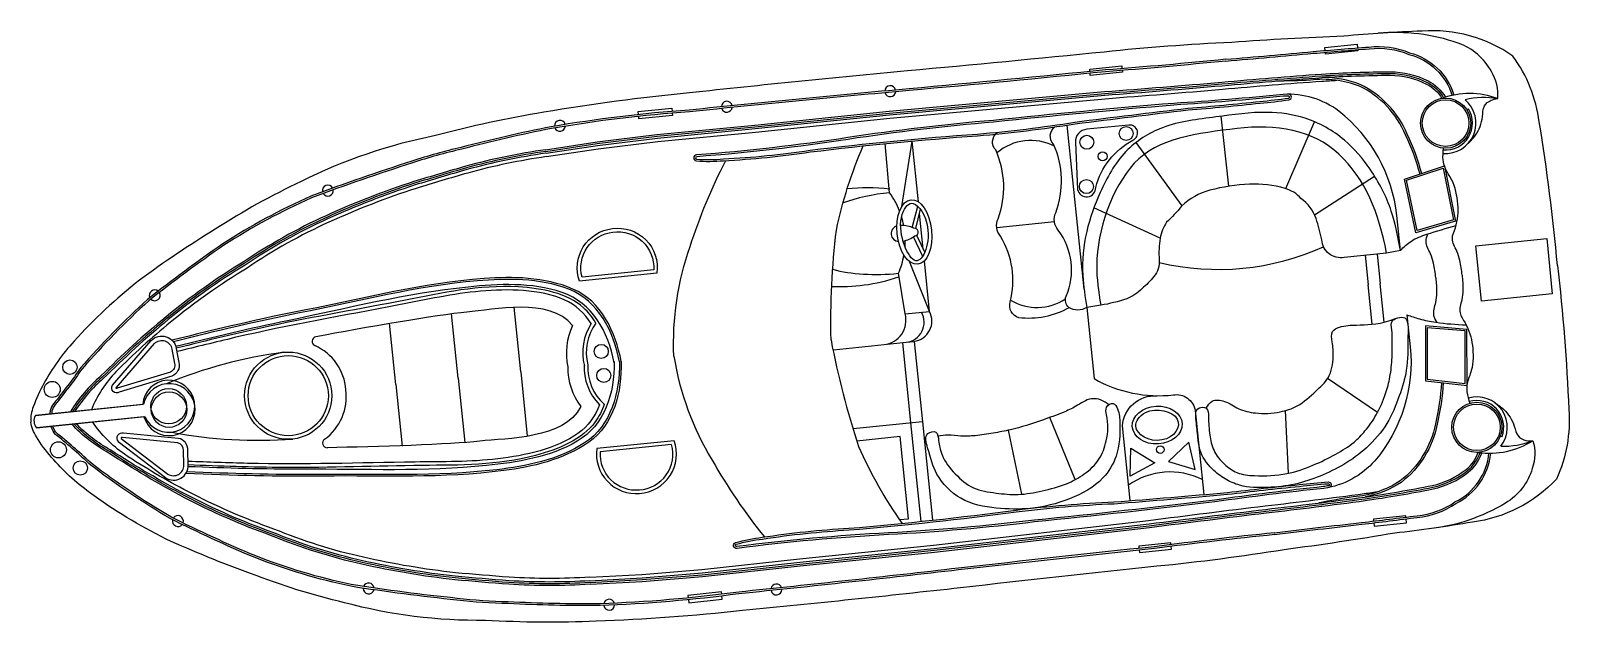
# Model space of a CAD drawing. Header units: metres. Extents: x 305319 to 309379, y 1922910 to 1926166.
# Drawn here: x 307827.3 to 307894.2, y 1923087.8 to 1923113.6 of the extents above; entities that cross this region are included whole.
import ezdxf

# ---------------------------------------------------------------- set-up
doc = ezdxf.new("R2010")
doc.units = ezdxf.units.M

msp = doc.modelspace()

# ---------------------------------------------------------------- linework, layer by layer
at = {"color": 32, "true_color": 0xcd6928}
for p, q in [((307879.381, 1923106.793), (307879.047, 1923109.836)), ((307889.721, 1923110.119), (307889.785, 1923110.159)), ((307873.083, 1923102.316), (307872.349, 1923109.453)), ((307881.857, 1923106.689), (307883.1, 1923109.599)), ((307865.161, 1923105.908), (307865.608, 1923108.758)), ((307865.88, 1923106.118), (307865.608, 1923108.758)), ((307877.342, 1923105.947), (307875.341, 1923108.696)), ((307883.103, 1923105.547), (307885.71, 1923107.234)), ((307865.617, 1923104.988), (307865.852, 1923105.929)), ((307865.766, 1923104.951), (307865.976, 1923105.791)), ((307876.394, 1923104.54), (307873.512, 1923105.856)), ((307866.092, 1923104.056), (307865.931, 1923105.614)), ((307871.796, 1923105.246), (307869.287, 1923104.989)), ((307865.656, 1923104.605), (307866.068, 1923103.752)), ((307865.794, 1923104.672), (307866.157, 1923103.92)), ((307885.302, 1923103.791), (307885.434, 1923102.51)), ((307885.818, 1923103.847), (307885.95, 1923102.563)), ((307866.369, 1923101.351), (307865.493, 1923103.523)), ((307866.369, 1923101.351), (307866.143, 1923103.552)), ((307885.61, 1923100.794), (307885.434, 1923102.51)), ((307886.122, 1923100.886), (307885.95, 1923102.563)), ((307845.884, 1923098.446), (307845.597, 1923101.242)), ((307848.597, 1923098.725), (307848.309, 1923101.529)), ((307865.306, 1923101.241), (307866.369, 1923101.351)), ((307843.171, 1923098.168), (307842.896, 1923100.846)), ((307845.884, 1923098.446), (307846.172, 1923095.65)), ((307848.597, 1923098.725), (307848.885, 1923095.921)), ((307885.835, 1923096.951), (307883.667, 1923098.435)), ((307843.171, 1923098.168), (307843.447, 1923095.489)), ((307865.544, 1923096.503), (307865.984, 1923092.217)), ((307866.056, 1923096.556), (307866.496, 1923092.272)), ((307872.696, 1923094.038), (307871.597, 1923096.743)), ((307881.968, 1923094.315), (307881.845, 1923097.043)), ((307870.378, 1923093.4), (307869.803, 1923096.183)), ((307891.178, 1923095.932), (307891.25, 1923095.905))]:
    msp.add_line(p, q, dxfattribs=at)
for points in [[(307893.659, 1923103.355, 0.01736), (307892.868, 1923109.591, 0.12634), (307891.722, 1923112.451, 0.172899), (307887.771, 1923113.539, 0.013884), (307884.368, 1923113.319, 0.008973), (307879.506, 1923113.048, 0.01509), (307873.953, 1923112.63, -0.002245), (307865.408, 1923111.81, 0.003342), (307855.928, 1923110.855, 0.016984), (307849.603, 1923110.014, 0.024546), (307844.896, 1923108.996, 0.067942), (307839.052, 1923106.999, 0.033948), (307835.321, 1923104.922, 0.022001), (307832.029, 1923102.71, 0.042872), (307829.184, 1923100.054, 0.059514), (307827.877, 1923098.22, 0.046364), (307827.414, 1923097.207, 0.104882), (307827.306, 1923096.537, 0.104882)], [(307891.06, 1923110.604, 0.164393), (307890.789, 1923111.78, 0.188684), (307889.341, 1923113.019, 0.10758), (307885.87, 1923113.444)], [(307879.238, 1923112.316, 0.002942), (307883.04, 1923112.651, -0.002013), (307885.464, 1923112.849, -0.130442), (307887.229, 1923112.596, -0.261246), (307889.157, 1923110.758, -0.209197)], [(307879.245, 1923112.24, 0.002941), (307883.047, 1923112.575, -0.002014), (307885.471, 1923112.772, -0.130992), (307887.204, 1923112.523, -0.261832), (307889.084, 1923110.735, -0.261832)], [(307879.238, 1923112.316, -0.006425), (307874.008, 1923111.849, -0.002217), (307865.479, 1923111.031, 0.003368), (307855.922, 1923110.105, 0.024633), (307849.916, 1923109.38, 0.015037), (307846.016, 1923108.483, 0.025439), (307843.868, 1923107.881, 0.013843), (307839.48, 1923106.358, 0.040266), (307835.652, 1923104.289, 0.016729), (307832.382, 1923101.871, 0.029739), (307829.482, 1923098.908, -0.01525), (307828.309, 1923097.35, 0.132389), (307828.151, 1923097.032, 0.028442), (307828.123, 1923096.892, 0.028442)], [(307879.246, 1923112.24, -0.006424), (307874.015, 1923111.773, -0.002217), (307865.486, 1923110.955, 0.003368), (307855.929, 1923110.029, 0.024633), (307849.93, 1923109.305, 0.015038), (307846.034, 1923108.408, 0.025461), (307843.891, 1923107.808, 0.013839), (307839.509, 1923106.287, 0.040238), (307835.695, 1923104.226, 0.016715), (307832.431, 1923101.812, 0.029693), (307829.542, 1923098.86, -0.015234), (307828.368, 1923097.301, 0.134036), (307828.226, 1923097.015, 0.024879), (307828.202, 1923096.9, 0.024879)], [(307849.675, 1923108.384), (307851.917, 1923108.723), (307854.52, 1923109.045), (307858.772, 1923109.455), (307864.608, 1923110.054), (307873.977, 1923110.908, 0.002601), (307879.07, 1923111.319, -0.004411), (307883.4, 1923111.672, -0.013009), (307886.389, 1923111.776, -0.113396), (307888.034, 1923111.375, -0.146005), (307888.785, 1923110.667, -1.595219)], [(307849.687, 1923108.309), (307851.928, 1923108.647), (307854.529, 1923108.969), (307858.78, 1923109.378), (307864.615, 1923109.978), (307873.984, 1923110.832, 0.002601), (307879.077, 1923111.243, -0.004411), (307883.405, 1923111.595, -0.013003), (307886.389, 1923111.7, -0.113337), (307887.999, 1923111.307, -0.144821), (307888.709, 1923110.642, -0.138987)], [(307849.698, 1923108.233), (307851.938, 1923108.571), (307854.537, 1923108.892), (307858.787, 1923109.302), (307864.623, 1923109.901), (307873.99, 1923110.755, 0.002601), (307879.084, 1923111.166, -0.00441), (307883.41, 1923111.519, -0.012997), (307886.389, 1923111.623, -0.113276), (307887.965, 1923111.238, -0.142458), (307888.635, 1923110.616, -0.142458)], [(307849.721, 1923108.081), (307851.959, 1923108.419), (307854.554, 1923108.74), (307858.802, 1923109.149), (307864.637, 1923109.749), (307874.003, 1923110.602, 0.002601), (307879.097, 1923111.013, -0.00441), (307883.42, 1923111.365, -0.002867), (307884.075, 1923111.402, -0.002867)], [(307887.685, 1923107.326, 0.043334), (307887.06, 1923109.024, 0.18333), (307885.057, 1923111.145, 0.123985), (307882.923, 1923111.41, -0.015377), (307881.403, 1923111.365)], [(307887.758, 1923107.35, 0.043195), (307887.13, 1923109.055, 0.183415), (307885.088, 1923111.215, 0.094511), (307883.437, 1923111.52)], [(307886.83, 1923104.001), (307886.674, 1923105.518, 0.202722), (307884.159, 1923110.061, 0.178768), (307881.742, 1923110.786, -0.010028), (307876.983, 1923110.399, 0.005356), (307869.14, 1923109.659, 0.016605), (307862.812, 1923108.909, -0.018921), (307856.244, 1923108.154, 0.925873), (307856.232, 1923107.895, 0.041202), (307857.412, 1923107.904, 0.024461), (307861.184, 1923108.285, -0.012888), (307868.452, 1923108.989, 0.019359), (307872.695, 1923109.508, -0.002375), (307877.603, 1923110.112, 0.006386), (307880.736, 1923110.408, 0.013656), (307881.989, 1923110.552, 0.862706), (307881.991, 1923110.793, -0.648089)], [(307881.984, 1923110.716, 0.016488), (307881.749, 1923110.709, -0.010023), (307876.989, 1923110.323, 0.005356), (307869.148, 1923109.582, 0.016607), (307862.824, 1923108.833, -0.018921), (307856.25, 1923108.077, -0.01143), (307856.247, 1923108.077, 0.913283), (307856.24, 1923107.971, 0.041174), (307857.407, 1923107.981, 0.024478), (307861.173, 1923108.361, -0.012889), (307868.447, 1923109.065, 0.019362), (307872.684, 1923109.583, -0.002377), (307877.595, 1923110.188, 0.006391), (307880.729, 1923110.484, 0.013664), (307881.978, 1923110.628, -0.000701), (307881.978, 1923110.628, 0.819976), (307881.984, 1923110.716, 0.819976)], [(307873.199, 1923101.527, -0.291269), (307872.416, 1923101.522, -0.299867), (307872.301, 1923102.011, 0.273478), (307871.956, 1923104.882, -0.28657), (307871.853, 1923105.641, 0.198759), (307871.752, 1923108.629, -0.45148), (307871.813, 1923109.372, -1.463971)], [(307862.085, 1923100.111, -0.033687), (307862.319, 1923104.891, -0.051879), (307863.487, 1923108.549, -1.92312)], [(307872.429, 1923101.514, -0.164009), (307870.242, 1923101.078, -0.407559), (307869.87, 1923101.762, 0.20466), (307869.447, 1923104.624, -0.28657), (307869.344, 1923105.384, 0.198759), (307869.243, 1923108.371, -0.45148), (307869.304, 1923109.114, -1.463971)], [(307849.675, 1923108.384, 0.031596), (307846.215, 1923107.665, 0.004928), (307843.959, 1923106.996, 0.02844), (307840.138, 1923105.512, 0.042875), (307836.54, 1923103.498, 0.035347), (307833.183, 1923101.116, 0.024093), (307830.353, 1923098.544, 0.079837), (307829.027, 1923096.984)], [(307849.686, 1923108.308, 0.031592), (307846.235, 1923107.592, 0.004926), (307843.982, 1923106.923, 0.028436), (307840.17, 1923105.442, 0.042895), (307836.582, 1923103.433, 0.035363), (307833.232, 1923101.056, 0.024111), (307830.406, 1923098.488, 0.077658), (307829.123, 1923096.994, 0.077658)], [(307849.697, 1923108.232, 0.031588), (307846.256, 1923107.518, 0.004924), (307844.005, 1923106.849, 0.028433), (307840.202, 1923105.372, 0.042917), (307836.623, 1923103.368, 0.035379), (307833.281, 1923100.997, 0.02413), (307830.458, 1923098.431, 0.075408), (307829.22, 1923097.004, 0.075408)], [(307849.719, 1923108.081, 0.031581), (307846.297, 1923107.37, 0.00492), (307844.051, 1923106.703, 0.028426), (307840.265, 1923105.232, 0.042959), (307836.706, 1923103.239, 0.035411), (307833.379, 1923100.879, 0.028829), (307831.007, 1923098.727, 0.092336), (307829.937, 1923097.078, 0.080328)], [(307855.256, 1923099.409, -0.096403), (307855.963, 1923104.175, -0.040538), (307857.508, 1923107.909, -1.92312)], [(307886.83, 1923104.001), (307886.226, 1923103.891), (307884.385, 1923103.692, -0.448043), (307883.419, 1923104.464, 0.025561), (307883.167, 1923105.385, 0.15676), (307882.511, 1923106.264, 0.144288), (307881.817, 1923106.7, 0.079427), (307880.274, 1923106.88, 0.054179), (307878.55, 1923106.619, 0.127294), (307877.322, 1923105.928, -0.025195), (307876.671, 1923105.227, 0.112656), (307876.393, 1923104.533, 0.061652), (307876.347, 1923103.599, -0.222278), (307876.111, 1923102.87, -0.049109), (307875.601, 1923102.338, -0.09997), (307874.942, 1923101.903, -0.045992), (307873.806, 1923101.623), (307873.199, 1923101.527)], [(307854.516, 1923103.014), (307851.157, 1923102.668, -0.483063), (307852.584, 1923104.951, -0.50024), (307854.516, 1923103.014, -0.418424)], [(307893.659, 1923103.355, -0.01736), (307894.152, 1923097.089, -0.12634), (307893.612, 1923094.055, -0.172899), (307889.965, 1923092.187, -0.013884), (307886.588, 1923091.709, -0.008973), (307881.773, 1923090.986, -0.01509), (307876.251, 1923090.267, 0.002245), (307867.718, 1923089.332, -0.003342), (307858.241, 1923088.339, -0.016984), (307851.878, 1923087.876, -0.024546), (307847.062, 1923087.916, -0.067942), (307840.934, 1923088.682, -0.033948), (307836.858, 1923089.958, -0.022001), (307833.185, 1923091.454, -0.042872), (307829.86, 1923093.476, -0.059514), (307828.208, 1923095.006, -0.046364), (307827.548, 1923095.904, -0.104882), (307827.306, 1923096.537, -0.104882)], [(307862.187, 1923099.686), (307864.394, 1923099.913, 0.462925), (307865.306, 1923101.241), (307865.015, 1923103.011)], [(307887.118, 1923101.202), (307887.26, 1923099.817, -0.202722), (307885.721, 1923094.858, -0.178768), (307883.502, 1923093.656, 0.010028), (307878.764, 1923093.067, -0.005356), (307870.935, 1923092.197, -0.016605), (307864.586, 1923091.644, 0.018921), (307858.002, 1923091.048, -0.925873), (307857.937, 1923091.299, -0.041202), (307859.095, 1923091.53, -0.024461), (307862.865, 1923091.924, 0.012888), (307870.125, 1923092.714, -0.019359), (307874.384, 1923093.068, 0.002375), (307879.312, 1923093.475, -0.006386), (307882.44, 1923093.822, -0.013656), (307883.697, 1923093.935, -0.862706), (307883.747, 1923093.7, 0.648089)], [(307864.394, 1923099.913), (307865.352, 1923100.011, 0.545737), (307866.012, 1923101.314, 0.282905)], [(307865.352, 1923100.011), (307865.697, 1923100.047, 0.516839), (307866.369, 1923101.351, 0.282905)], [(307873.199, 1923101.527), (307873.518, 1923098.427, 0.158322), (307876.964, 1923097.721, -0.417676), (307877.909, 1923097.041), (307878.284, 1923093.386)], [(307833.626, 1923099.745), (307833.734, 1923099.136, -0.382221), (307833.437, 1923098.531), (307831.153, 1923097.834, -0.786544), (307830.853, 1923098.14), (307832.542, 1923100.091, -0.616464), (307833.626, 1923099.745, -3.844907)], [(307862.085, 1923100.111, 0.033687), (307863.286, 1923095.478, 0.051879), (307865.174, 1923092.134, 1.92312)], [(307855.256, 1923099.409, 0.096403), (307856.918, 1923094.887, 0.040538), (307859.189, 1923091.545, 1.92312)], [(307888.617, 1923098.252, -0.043334), (307888.351, 1923096.462, -0.18333), (307886.821, 1923093.979, -0.123985), (307884.786, 1923093.285, 0.015377), (307883.288, 1923093.021)], [(307888.694, 1923098.243, -0.043195), (307888.426, 1923096.446, -0.183415), (307886.865, 1923093.916, -0.094511), (307885.311, 1923093.282)], [(307875.083, 1923093.123), (307874.749, 1923096.374, -0.406088), (307876.249, 1923097.686)], [(307851.617, 1923089.487, -0.031596), (307848.082, 1923089.487, -0.004928), (307845.737, 1923089.684, -0.02844), (307841.695, 1923090.36, -0.042875), (307837.763, 1923091.6, -0.035347), (307833.992, 1923093.25, -0.024093), (307830.698, 1923095.192, -0.079837), (307829.082, 1923096.45)], [(307851.612, 1923089.563, -0.031592), (307848.088, 1923089.563, -0.004926), (307845.745, 1923089.76, -0.028436), (307841.712, 1923090.435, -0.042895), (307837.79, 1923091.672, -0.035363), (307834.027, 1923093.318, -0.024111), (307830.737, 1923095.258, -0.077658), (307829.178, 1923096.459, -0.077658)], [(307851.607, 1923089.64, -0.031588), (307848.093, 1923089.64, -0.004924), (307845.753, 1923089.836, -0.028433), (307841.729, 1923090.51, -0.042917), (307837.818, 1923091.744, -0.035379), (307834.063, 1923093.386, -0.02413), (307830.777, 1923095.324, -0.075408), (307829.275, 1923096.469, -0.075408)], [(307851.598, 1923089.793, -0.031581), (307848.103, 1923089.793, -0.00492), (307845.768, 1923089.989, -0.028426), (307841.763, 1923090.659, -0.042959), (307837.873, 1923091.887, -0.035411), (307834.134, 1923093.522, -0.028829), (307831.375, 1923095.146, -0.092336), (307829.992, 1923096.543, -0.080328)], [(307881.362, 1923091.648, 0.006425), (307876.146, 1923091.042, 0.002217), (307867.629, 1923090.109, -0.003368), (307858.083, 1923089.072, -0.024633), (307852.055, 1923088.561, -0.015037), (307848.054, 1923088.646, -0.025439), (307845.828, 1923088.798, -0.013843), (307841.222, 1923089.397, -0.040266), (307837.054, 1923090.645, -0.016729), (307833.36, 1923092.347, -0.029739), (307829.918, 1923094.659, 0.01525), (307828.453, 1923095.945, -0.132389), (307828.234, 1923096.225, -0.028442), (307828.178, 1923096.357, -0.028442)], [(307881.354, 1923091.725, 0.006424), (307876.137, 1923091.119, 0.002217), (307867.62, 1923090.185, -0.003368), (307858.074, 1923089.148, -0.024633), (307852.054, 1923088.637, -0.015038), (307848.057, 1923088.723, -0.025461), (307845.837, 1923088.875, -0.013839), (307841.236, 1923089.473, -0.040238), (307837.083, 1923090.716, -0.016715), (307833.397, 1923092.415, -0.029693), (307829.968, 1923094.718, 0.015234), (307828.501, 1923096.006, -0.134036), (307828.304, 1923096.257, -0.024879), (307828.257, 1923096.365, -0.024879)], [(307834.147, 1923094.682), (307834.128, 1923095.3, 0.382221), (307833.714, 1923095.832), (307831.336, 1923096.05, 0.786544), (307831.105, 1923095.689), (307833.156, 1923094.123, 0.616464), (307834.147, 1923094.682, 3.844907)], [(307851.609, 1923089.64), (307853.871, 1923089.764), (307856.481, 1923089.978), (307860.725, 1923090.441), (307866.56, 1923091.041), (307875.906, 1923092.11, -0.002601), (307880.977, 1923092.743, 0.00441), (307885.284, 1923093.278, 0.012997), (307888.222, 1923093.782, 0.113276), (307889.687, 1923094.479, 0.142458), (307890.216, 1923095.224, 0.142458)], [(307851.613, 1923089.563), (307853.876, 1923089.687), (307856.488, 1923089.902), (307860.733, 1923090.365), (307866.569, 1923090.965), (307875.915, 1923092.033, -0.002601), (307880.986, 1923092.667, 0.004411), (307885.295, 1923093.202, 0.013003), (307888.238, 1923093.706, 0.113337), (307889.735, 1923094.419, 0.144821), (307890.294, 1923095.213, 0.138987)], [(307851.617, 1923089.487), (307853.881, 1923089.611), (307856.495, 1923089.825), (307860.741, 1923090.289), (307866.577, 1923090.888), (307875.924, 1923091.957, -0.002601), (307880.995, 1923092.591, 0.004411), (307885.306, 1923093.126, 0.013009), (307888.254, 1923093.631, 0.113396), (307889.782, 1923094.359, 0.146005), (307890.373, 1923095.205, 1.595219)], [(307855.265, 1923095.73), (307851.905, 1923095.385, 0.483063), (307853.767, 1923093.44, 0.50024), (307855.265, 1923095.73, 0.418424)], [(307881.352, 1923091.725, -0.002941), (307885.144, 1923092.17, 0.002014), (307887.557, 1923092.469, 0.130992), (307889.203, 1923093.066, 0.261832), (307890.68, 1923095.199, 0.261832)], [(307881.362, 1923091.648, -0.002942), (307885.153, 1923092.094, 0.002013), (307887.565, 1923092.393, 0.130442), (307889.242, 1923093, 0.261246), (307890.756, 1923095.192, 0.209197)], [(307892.588, 1923095.729, -0.164393), (307892.562, 1923094.523, -0.188684), (307891.396, 1923093.015, -0.10758), (307888.085, 1923091.893)], [(307883.724, 1923093.774, -0.016488), (307883.493, 1923093.733, 0.010023), (307878.754, 1923093.143, -0.005356), (307870.926, 1923092.274, -0.016607), (307864.582, 1923091.721, 0.018921), (307857.992, 1923091.124, 0.01143), (307857.988, 1923091.124, -0.913283), (307857.961, 1923091.226, -0.041174), (307859.105, 1923091.454, -0.024478), (307862.87, 1923091.848, 0.012889), (307870.134, 1923092.637, -0.019362), (307874.389, 1923092.991, 0.002377), (307879.32, 1923093.398, -0.006391), (307882.449, 1923093.745, -0.013664), (307883.701, 1923093.859, 0.000701), (307883.702, 1923093.859, -0.819976), (307883.724, 1923093.774, -0.819976)], [(307851.6, 1923089.793), (307853.86, 1923089.917), (307856.466, 1923090.131), (307860.709, 1923090.594), (307866.544, 1923091.193), (307875.887, 1923092.262, -0.002601), (307880.959, 1923092.896, 0.00441), (307885.263, 1923093.43, 0.002867), (307885.912, 1923093.528, 0.002867)]]:
    msp.add_lwpolyline(points, format="xyb", dxfattribs=at)
for points in [[(307883.563, 1923112.696), (307883.549, 1923112.833), (307884.956, 1923112.978), (307884.973, 1923112.81)], [(307884.981, 1923112.734), (307884.986, 1923112.682), (307883.579, 1923112.537), (307883.571, 1923112.619)], [(307873.338, 1923111.782), (307873.328, 1923111.881), (307874.719, 1923112.024), (307874.731, 1923111.906)], [(307874.739, 1923111.829), (307874.747, 1923111.752), (307873.355, 1923111.609), (307873.346, 1923111.706)], [(307853.72, 1923109.909), (307853.706, 1923110.041), (307855.161, 1923110.191), (307855.176, 1923110.048)], [(307855.184, 1923109.971), (307855.194, 1923109.871), (307853.739, 1923109.722), (307853.727, 1923109.833)], [(307864.63, 1923106.514), (307864.438, 1923108.647)], [(307865.697, 1923100.047), (307866.056, 1923096.556), (307863.041, 1923096.246)], [(307865.185, 1923099.994), (307865.544, 1923096.503)], [(307827.504, 1923096.828), (307832.206, 1923097.311)], [(307832.17, 1923097.307), (307827.504, 1923096.828)], [(307827.559, 1923096.293), (307832.261, 1923096.776)], [(307832.225, 1923096.773), (307827.559, 1923096.293)], [(307865.059, 1923092.298), (307865.456, 1923092.339), (307865.09, 1923095.905), (307863.209, 1923095.712)], [(307887.07, 1923092.407), (307887.064, 1923092.459), (307885.657, 1923092.315), (307885.666, 1923092.233)], [(307885.673, 1923092.157), (307885.687, 1923092.019), (307887.095, 1923092.164), (307887.077, 1923092.331)], [(307876.857, 1923091.21), (307876.849, 1923091.288), (307875.458, 1923091.145), (307875.468, 1923091.048)], [(307875.476, 1923090.972), (307875.486, 1923090.873), (307876.877, 1923091.016), (307876.865, 1923091.134)], [(307857.333, 1923089.053), (307857.323, 1923089.153), (307855.868, 1923089.004), (307855.879, 1923088.893)], [(307855.887, 1923088.816), (307855.9, 1923088.684), (307857.356, 1923088.834), (307857.341, 1923088.977)]]:
    msp.add_lwpolyline(points, dxfattribs=at)
for points in [[(307872.803, 1923106.655, 0.917705), (307873.592, 1923106.746, -0.209704), (307875.205, 1923108.799, 0.850912), (307875.034, 1923109.457), (307873.202, 1923109.269, 0.435659), (307872.715, 1923108.703)], [(307854.377, 1923103.153), (307851.266, 1923102.834, -0.460147), (307852.604, 1923104.799, -0.47706)], [(307833.437, 1923099.713), (307833.547, 1923099.093, -0.383069), (307833.372, 1923098.712), (307831.064, 1923098.008, -0.853636), (307831.013, 1923098.031), (307832.683, 1923099.961, -0.613527)], [(307833.955, 1923094.675), (307833.936, 1923095.305, 0.383069), (307833.687, 1923095.641), (307831.284, 1923095.862, 0.853636), (307831.239, 1923095.828), (307833.267, 1923094.279, 0.613527)], [(307855.157, 1923095.564), (307852.046, 1923095.245, 0.460147), (307853.755, 1923093.593, 0.47706)]]:
    msp.add_lwpolyline(points, format="xyb", close=True, dxfattribs=at)
for points in [[(307889.233, 1923105.28), (307887.508, 1923104.769), (307887.014, 1923107.105), (307888.746, 1923107.677)], [(307889.144, 1923105.333), (307887.566, 1923104.866), (307887.104, 1923107.053), (307888.688, 1923107.577)], [(307893.435, 1923102.118), (307890.351, 1923101.801), (307890.104, 1923104.204), (307893.189, 1923104.521)], [(307889.717, 1923100.571), (307887.924, 1923100.72), (307887.916, 1923098.333), (307889.727, 1923098.124)], [(307889.641, 1923100.5), (307888, 1923100.636), (307887.993, 1923098.401), (307889.65, 1923098.21)], [(307876.156, 1923094.765), (307875.086, 1923094.181), (307875.116, 1923095.4)], [(307876.747, 1923094.825), (307877.913, 1923094.472), (307877.636, 1923095.659)]]:
    msp.add_lwpolyline(points, close=True, dxfattribs=at)
for centre, radius in [((307888.797, 1923109.539), 1.09), ((307888.797, 1923109.539), 1.013), ((307874.912, 1923109.088), 0.304), ((307873.203, 1923108.706), 0.304), ((307873.887, 1923108.091), 0.197), ((307873.185, 1923106.779), 0.304), ((307852.1, 1923099.613), 0.305), ((307829.007, 1923098.928), 0.313), ((307838.495, 1923097.687), 1.896), ((307838.495, 1923097.687), 1.896), ((307838.495, 1923097.687), 1.743), ((307838.495, 1923097.687), 1.743), ((307852.207, 1923098.568), 0.305), ((307828.237, 1923097.962), 0.349), ((307833.299, 1923097.228), 0.771), ((307833.314, 1923097.08), 0.771), ((307890.156, 1923096.312), 1.09), ((307890.156, 1923096.312), 1.013), ((307828.507, 1923095.332), 0.349), ((307876.396, 1923095.341), 0.163), ((307829.458, 1923094.543), 0.313)]:
    msp.add_circle(centre, radius, dxfattribs=at)
for centre, radius, start, end in [((307864.662, 1923110.929), 0.237, 11.96183, 178.4643), ((307857.557, 1923110.252), 0.237, 10.73728, 180.83639), ((307864.662, 1923110.929), 0.237, 197.0885, 353.33763), ((307889.83, 1923107.309), 3.517, 69.53521, 109.87083), ((307888.797, 1923109.539), 1.32, 265.19231, 50.09391), ((307890.48, 1923107.135), 3.517, 80.50858, 103.74112), ((307857.557, 1923110.252), 0.237, 199.49657, 352.0771), ((307888.797, 1923109.539), 1.167, 265.19231, 32.14219), ((307850.302, 1923109.424), 0.237, 14.14035, 184.54693), ((307850.302, 1923109.424), 0.237, 203.20583, 355.48146), ((307870.759, 1923106.542), 2.243, 62.49095, 130.63844), ((307840.212, 1923106.605), 0.237, 26.15498, 194.25065), ((307840.212, 1923106.605), 0.237, 212.88571, 7.51992), ((307861.762, 1923104.426), 3.548, 21.30069, 36.0565), ((307861.762, 1923104.426), 3.548, 10.76899, 17.10831), ((307865.047, 1923104.737), 0.347, 106.66879, 265.01436), ((307865.152, 1923103.851), 1.241, 99.48175, 99.75106), ((307865.152, 1923103.851), 1.241, 64.27111, 91.9112), ((307864.97, 1923105.624), 1.241, 281.46902, 307.46188), ((307865.708, 1923104.804), 0.166, 275.8665, 95.8665), ((307864.97, 1923105.624), 1.241, 271.98193, 272.25124), ((307861.762, 1923104.426), 3.548, 336.49147, 349.84248), ((307861.762, 1923104.426), 3.548, 355.81561, 0.05552), ((307878.91, 1923114.344), 11.166, 256.76601, 294.2386), ((307832.692, 1923102.05), 0.237, 50.49402, 205.63607), ((307832.692, 1923102.05), 0.237, 224.27384, 31.85625), ((307871.044, 1923103.767), 2.243, 239.06652, 303.27068), ((307853.475, 1923099.517), 2.894, 154.99064, 191.59298), ((307853.59, 1923099.565), 2.3, 146.82828, 194.57804), ((307853.59, 1923099.565), 2.146, 143.37092, 194.57804), ((307839.734, 1923100.048), 0.202, 100.20415, 246.67189), ((307838.724, 1923097.78), 2.281, 4.12615, 65.92727), ((307840.92, 1923079.601), 20.143, 97.4683, 112.53911), ((307853.534, 1923098.942), 2.894, 180.14002, 216.74236), ((307853.656, 1923098.918), 2.3, 177.15495, 224.90471), ((307853.656, 1923098.918), 2.146, 177.15495, 228.36207), ((307833.299, 1923097.228), 1.132, 203.53297, 175.98252), ((307833.314, 1923097.08), 1.132, 195.75047, 168.20002), ((307838.738, 1923097.642), 2.281, 305.80573, 7.60684), ((307890.156, 1923096.312), 1.32, 321.63908, 106.54068), ((307890.156, 1923096.312), 1.167, 339.5908, 106.54068), ((307827.899, 1923096.598), 0.456, 149.77385, 221.95914), ((307827.899, 1923096.598), 0.456, 149.77385, 221.95914), ((307837.191, 1923115.889), 20.143, 259.19388, 274.26469), ((307840.189, 1923095.627), 0.202, 125.0611, 271.52884), ((307890.714, 1923098.705), 3.517, 261.86216, 302.19778), ((307891.315, 1923099.008), 3.517, 267.99187, 291.22441), ((307876.815, 1923091.245), 3.124, 63.33506, 125.22253), ((307833.7, 1923092.236), 0.237, 339.87674, 147.45916), ((307833.7, 1923092.236), 0.237, 166.09692, 321.23897), ((307841.99, 1923089.305), 0.237, 177.48234, 345.57802), ((307841.99, 1923089.305), 0.237, 4.21307, 158.84729), ((307859.714, 1923089.261), 0.237, 19.65589, 172.23642), ((307859.714, 1923089.261), 0.237, 190.8966, 0.99571), ((307852.442, 1923088.596), 0.237, 187.18606, 357.59265), ((307852.442, 1923088.596), 0.237, 16.25153, 168.52717)]:
    msp.add_arc(centre, radius, start, end, dxfattribs=at)
for start_param, end_param in [(4.712389, 5.232342), (0.830012, 1.576846)]:
    msp.add_ellipse((307864.81, 1923104.761), major_axis=(-4.122, -0.423), ratio=0.425319, start_param=start_param, end_param=end_param, dxfattribs=at)
for centre, major_axis, ratio in [((307865.708, 1923104.804), (-0.144, 1.403), 0.533092), ((307876.264, 1923096.409), (-1.084, -0.062), 0.758117)]:
    msp.add_ellipse(centre, major_axis=major_axis, ratio=ratio, dxfattribs=at)
for points in [[(307889.772, 1923108.647), (307890.098, 1923109.017), (307890.398, 1923109.82), (307890.487, 1923110.284), (307890.77, 1923110.531), (307891.06, 1923110.604)], [(307886.83, 1923104.001), (307886.437, 1923105.708), (307885.515, 1923107.532), (307884.397, 1923108.799), (307882.689, 1923109.752), (307881.054, 1923110.007), (307878.815, 1923109.806), (307876.491, 1923109.341), (307874.903, 1923108.303), (307873.787, 1923106.524), (307873.199, 1923104.828), (307873.028, 1923102.92), (307873.199, 1923101.527)], [(307889.515, 1923102.929), (307889.416, 1923103.567), (307889.28, 1923103.978), (307889.091, 1923104.516), (307889.221, 1923104.993), (307889.329, 1923106.016), (307889.06, 1923107.071), (307888.776, 1923107.592), (307888.687, 1923107.937), (307888.708, 1923108.452)], [(307886.83, 1923104.001), (307887.307, 1923104.411), (307887.978, 1923104.706), (307889.249, 1923105.084)], [(307889.515, 1923102.929), (307889.548, 1923102.285), (307889.498, 1923101.854), (307889.423, 1923101.29), (307889.646, 1923100.849), (307889.96, 1923099.87), (307889.912, 1923098.782), (307889.739, 1923098.214), (307889.723, 1923097.857), (307889.848, 1923097.358)], [(307878.396, 1923097.138), (307878.645, 1923097.445), (307879.188, 1923097.44), (307879.804, 1923097.122), (307880.527, 1923096.935), (307881.607, 1923096.986), (307882.344, 1923097.243), (307883.162, 1923097.889), (307883.686, 1923098.465), (307883.912, 1923099.391), (307883.866, 1923100.029), (307883.881, 1923100.473), (307884.183, 1923100.664), (307884.917, 1923100.76), (307886.325, 1923100.944), (307887.026, 1923101.068), (307887.162, 1923100.29), (307887.088, 1923098.794), (307886.781, 1923097.678), (307886.241, 1923096.478), (307885.36, 1923095.426), (307884.374, 1923094.7), (307883.341, 1923094.193), (307882.251, 1923093.84), (307881.06, 1923093.697), (307879.845, 1923093.793), (307879.213, 1923094.07), (307878.66, 1923094.497), (307878.116, 1923095.349), (307878.021, 1923095.948), (307877.946, 1923096.692), (307878.022, 1923097.116), (307878.396, 1923097.138), (307878.489, 1923096.788), (307878.548, 1923095.977), (307878.731, 1923095.297), (307879.183, 1923094.711), (307879.728, 1923094.343), (307880.488, 1923094.211), (307881.897, 1923094.3), (307883.031, 1923094.663), (307884.026, 1923095.147), (307884.817, 1923095.669), (307885.293, 1923096.155), (307885.781, 1923096.853), (307886.188, 1923097.778), (307886.375, 1923098.5), (307886.468, 1923099.353), (307886.476, 1923100.057), (307886.462, 1923100.554), (307886.471, 1923100.931), (307886.667, 1923101.057)], [(307887.118, 1923101.202), (307887.655, 1923101.03), (307888.371, 1923100.877), (307889.693, 1923100.765)], [(307866.814, 1923095.442), (307866.762, 1923095.735), (307866.643, 1923096.098), (307866.296, 1923096.04), (307866.283, 1923095.425), (307866.69, 1923094.277), (307867.723, 1923093.224), (307869.27, 1923092.803), (307870.743, 1923092.786), (307872.455, 1923093.203), (307873.902, 1923094.112), (307874.475, 1923095.058), (307874.637, 1923096.487), (307874.536, 1923097.111), (307874.349, 1923097.345), (307874.063, 1923097.186), (307874.065, 1923096.853), (307874.045, 1923095.72), (307873.728, 1923094.927), (307873.087, 1923094.282), (307872.315, 1923093.859), (307871.259, 1923093.551), (307870.225, 1923093.39), (307869.258, 1923093.454), (307868.274, 1923093.679), (307867.487, 1923094.286), (307866.912, 1923095.114), (307866.814, 1923095.442)], [(307874.162, 1923097.294), (307873.824, 1923097.496), (307873.405, 1923097.548), (307872.722, 1923097.224), (307872.177, 1923096.961), (307871.272, 1923096.629), (307869.884, 1923096.201), (307869.135, 1923096.06), (307868.351, 1923095.948), (307867.732, 1923095.932), (307867.171, 1923095.97), (307866.737, 1923095.931)], [(307890.929, 1923097.383), (307891.324, 1923097.087), (307891.781, 1923096.362), (307891.962, 1923095.926), (307892.29, 1923095.742), (307892.588, 1923095.729)]]:
    msp.add_spline(points, degree=3, dxfattribs=at)
for points, knots in [([(307886.226, 1923103.891), (307885.912, 1923105.62), (307885.293, 1923107.137), (307883.019, 1923109.248), (307881.427, 1923109.512), (307878.035, 1923109.1), (307876.259, 1923108.898), (307874.274, 1923106.687), (307873.654, 1923104.934), (307873.627, 1923102.781), (307873.709, 1923102.226), (307873.806, 1923101.623)], [0, 0, 0, 0, 0.0684102, 0.0684102, 0.1368204, 0.1368204, 0.2052306, 0.2052306, 0.2736407, 0.2736407, 0.2974604, 0.2974604, 0.2974604, 0.2974604]), ([(307865.58, 1923106.054), (307865.421, 1923106.038), (307865.225, 1923105.82), (307864.986, 1923104.679), (307865.444, 1923103.612), (307866.088, 1923103.5), (307866.446, 1923104.354), (307866.118, 1923105.737), (307865.784, 1923106.075), (307865.58, 1923106.054)], [0, 0, 0, 0, 1.031451, 1.031451, 2.992455, 2.992455, 4.95346, 4.95346, 6.283185, 6.283185, 6.283185, 6.283185]), ([(307888.37, 1923102.812), (307888.345, 1923103.027), (307888.303, 1923103.386), (307888.138, 1923103.904), (307887.886, 1923104.322), (307887.979, 1923104.611), (307888.019, 1923104.719)], [0, 0, 0, 0, 0.00840925, 0.01405459, 0.02148076, 0.02583256, 0.02583256, 0.02583256, 0.02583256]), ([(307852.964, 1923099.174), (307852.72, 1923100.468), (307852.109, 1923101.793), (307849.627, 1923102.856), (307848.226, 1923102.872), (307844.298, 1923102.58), (307841.836, 1923101.917), (307837.333, 1923101.046), (307835.424, 1923100.591), (307833.445, 1923100.099)], [0, 0, 0, 0, 0.0462196, 0.0462196, 0.0924392, 0.0924392, 0.1947325, 0.1947325, 0.2709084, 0.2709084, 0.2709084, 0.2709084]), ([(307852.889, 1923099.159), (307852.638, 1923100.492), (307851.974, 1923101.812), (307849.404, 1923102.818), (307847.974, 1923102.79), (307844.033, 1923102.447), (307841.561, 1923101.796), (307837.171, 1923100.928), (307835.372, 1923100.499), (307833.502, 1923100.034)], [0, 0, 0, 0, 0.0480884, 0.0480884, 0.0961768, 0.0961768, 0.1985377, 0.1985377, 0.2704106, 0.2704106, 0.2704106, 0.2704106]), ([(307852.662, 1923099.117), (307852.406, 1923100.477), (307851.71, 1923101.729), (307849.076, 1923102.627), (307847.618, 1923102.547), (307843.62, 1923102.131), (307841.08, 1923101.485), (307836.835, 1923100.611), (307835.215, 1923100.223), (307833.607, 1923099.825)], [0, 0, 0, 0, 0.0508337, 0.0508337, 0.1016674, 0.1016674, 0.2060328, 0.2060328, 0.2709084, 0.2709084, 0.2709084, 0.2709084]), ([(307851.868, 1923100.845), (307851.715, 1923101.097), (307850.955, 1923102.076), (307847.715, 1923102.723), (307843.269, 1923101.73), (307838.266, 1923100.899), (307834.974, 1923100.084), (307833.626, 1923099.751)], [0.0234044, 0.0234044, 0.0234044, 0.0234044, 0.0350942, 0.0739111, 0.138251, 0.2165713, 0.2709084, 0.2709084, 0.2709084, 0.2709084]), ([(307888.37, 1923102.812), (307888.389, 1923102.596), (307888.421, 1923102.236), (307888.365, 1923101.695), (307888.203, 1923101.235), (307888.353, 1923100.97), (307888.414, 1923100.872)], [0, 0, 0, 0, 0.00840925, 0.01405459, 0.02148076, 0.02583256, 0.02583256, 0.02583256, 0.02583256]), ([(307851.665, 1923100.823), (307851.369, 1923101.275), (307850.997, 1923101.637), (307849.428, 1923102.316), (307848.056, 1923102.336), (307845.654, 1923102.123), (307844.492, 1923101.862), (307840.934, 1923101.172), (307838.526, 1923100.764), (307835.33, 1923100.014), (307834.496, 1923099.808), (307833.662, 1923099.602)], [0.0248254, 0.0248254, 0.0248254, 0.0248254, 0.0474598, 0.0474598, 0.0949196, 0.0949196, 0.1423794, 0.1423794, 0.237299, 0.237299, 0.2709084, 0.2709084, 0.2709084, 0.2709084]), ([(307850.852, 1923100.74), (307849.842, 1923101.98), (307847.425, 1923101.426), (307844.975, 1923101.199), (307841.789, 1923100.649), (307839.694, 1923100.245)], [0.0313661, 0.0313661, 0.0313661, 0.0313661, 0.1084744, 0.1084744, 0.1920729, 0.1920729, 0.1920729, 0.1920729]), ([(307852.964, 1923099.174), (307852.989, 1923097.857), (307852.66, 1923096.435), (307850.446, 1923094.89), (307849.077, 1923094.589), (307845.171, 1923094.077), (307842.627, 1923094.225), (307838.04, 1923094.162), (307836.078, 1923094.219), (307834.041, 1923094.299)], [0, 0, 0, 0, 0.0462196, 0.0462196, 0.0924392, 0.0924392, 0.1947325, 0.1947325, 0.2709084, 0.2709084, 0.2709084, 0.2709084]), ([(307852.887, 1923099.172), (307852.913, 1923097.817), (307852.531, 1923096.389), (307850.219, 1923094.882), (307848.814, 1923094.618), (307844.885, 1923094.153), (307842.332, 1923094.287), (307837.858, 1923094.245), (307836.009, 1923094.299), (307834.084, 1923094.374)], [0, 0, 0, 0, 0.0480884, 0.0480884, 0.0961768, 0.0961768, 0.1985377, 0.1985377, 0.2704106, 0.2704106, 0.2704106, 0.2704106]), ([(307852.657, 1923099.168), (307852.683, 1923097.784), (307852.256, 1923096.417), (307849.86, 1923095.002), (307848.416, 1923094.784), (307844.417, 1923094.378), (307841.799, 1923094.494), (307837.464, 1923094.486), (307835.8, 1923094.537), (307834.144, 1923094.6)], [0, 0, 0, 0, 0.0508337, 0.0508337, 0.1016674, 0.1016674, 0.2060328, 0.2060328, 0.2709084, 0.2709084, 0.2709084, 0.2709084]), ([(307852.23, 1923097.314), (307852.132, 1923097.037), (307851.587, 1923095.923), (307848.547, 1923094.632), (307843.992, 1923094.699), (307838.924, 1923094.496), (307835.535, 1923094.624), (307834.147, 1923094.676)], [0.0234044, 0.0234044, 0.0234044, 0.0234044, 0.0350942, 0.0739111, 0.138251, 0.2165713, 0.2709084, 0.2709084, 0.2709084, 0.2709084]), ([(307852.028, 1923097.295), (307851.829, 1923096.792), (307851.539, 1923096.362), (307850.141, 1923095.378), (307848.801, 1923095.079), (307846.406, 1923094.799), (307845.216, 1923094.819), (307841.592, 1923094.771), (307839.151, 1923094.681), (307835.869, 1923094.765), (307835.011, 1923094.797), (307834.153, 1923094.83)], [0.0248254, 0.0248254, 0.0248254, 0.0248254, 0.0474598, 0.0474598, 0.0949196, 0.0949196, 0.1423794, 0.1423794, 0.237299, 0.237299, 0.2709084, 0.2709084, 0.2709084, 0.2709084]), ([(307851.215, 1923097.211), (307850.478, 1923095.791), (307847.999, 1923095.842), (307845.554, 1923095.566), (307842.322, 1923095.457), (307840.189, 1923095.426)], [0.0313661, 0.0313661, 0.0313661, 0.0313661, 0.1084744, 0.1084744, 0.1920729, 0.1920729, 0.1920729, 0.1920729]), ([(307875.333, 1923096.355), (307875.354, 1923095.995), (307875.919, 1923095.656), (307877.016, 1923095.866), (307877.319, 1923096.33), (307876.946, 1923097.013), (307876.221, 1923097.188), (307875.473, 1923096.813), (307875.321, 1923096.573), (307875.333, 1923096.355)], [0, 0, 0, 0, 1.743273, 1.743273, 3.486547, 3.486547, 5.22982, 5.22982, 6.283185, 6.283185, 6.283185, 6.283185])]:
    msp.add_open_spline(points, degree=3, knots=knots, dxfattribs=at)
for points in [[(307862.789, 1923106.691), (307863.371, 1923106.756), (307863.993, 1923106.76), (307864.639, 1923106.676)], [(307862.119, 1923102.44), (307863.01, 1923102.401), (307864.014, 1923102.505), (307865.031, 1923102.858)]]:
    msp.add_open_spline(points, degree=3, dxfattribs=at)

doc.saveas('drawing.dxf')
